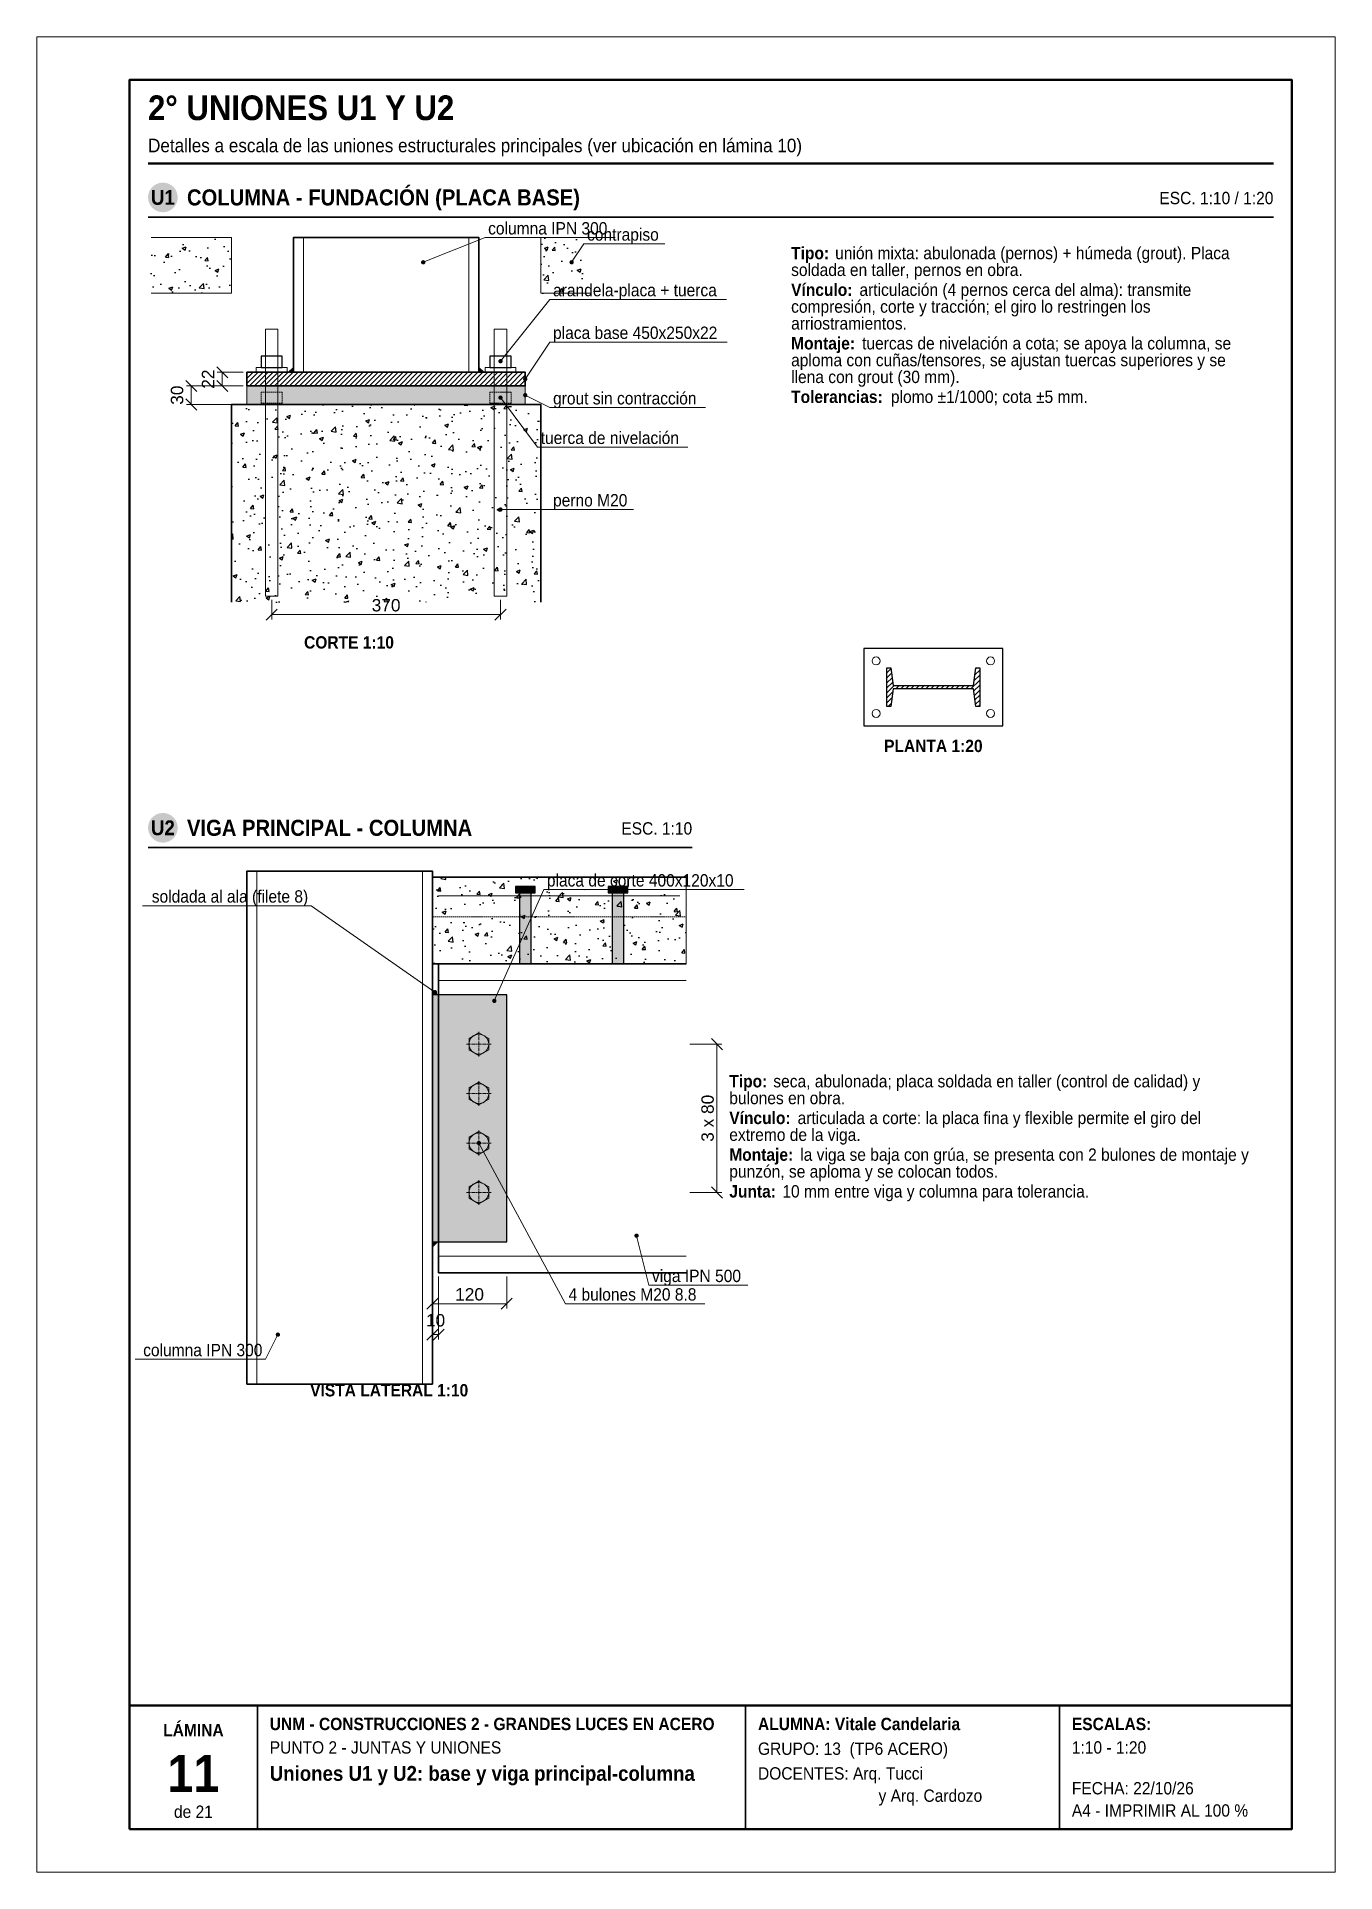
# Model space of a CAD drawing. Header units: millimetres. Extents: x 0 to 210, y 0 to 297.
import ezdxf
from ezdxf.enums import TextEntityAlignment as Align

# ---------------------------------------------------------------- set-up
doc = ezdxf.new("R2010")
doc.units = ezdxf.units.MM
doc.header["$LTSCALE"] = 0.35
doc.linetypes.add('CENTER2', pattern=[2.541, 1.587, -0.318, 0.318, -0.318])
doc.linetypes.add('DASHED2', pattern=[0.762, 0.635, -0.127])
for name, color, linetype in [('0-MARCO', 7, 'Continuous'), ('1-EJES', 1, 'CENTER2'), ('1-OCULTO', 8, 'DASHED2'), ('1-SECCION', 7, 'Continuous'), ('1-VISTA', 7, 'Continuous'), ('2-RAYADO', 8, 'Continuous'), ('3-COTAS', 7, 'Continuous'), ('3-REFS', 7, 'Continuous'), ('3-TEXTOS', 7, 'Continuous'), ('3-TITULOS', 7, 'Continuous')]:
    doc.layers.add(name, color=color, linetype=linetype)
doc.styles.add('ARIAL', font='arial.ttf')
doc.styles.add('ARIAL-NEGRITA', font='arialbd.ttf')
doc.dimstyles.new('A4', dxfattribs={"dimtxt": 2, "dimasz": 1.1, "dimexe": 0.8, "dimexo": 0.6, "dimgap": 0.5, "dimtad": 1, "dimdec": 0, "dimtxsty": 'ARIAL', "dimtsz": 0.9, "dimcen": 2.5, "dimclrd": 7, "dimclre": 7, "dimclrt": 7, "dimazin": 3, "dimtfac": 1, "dimtmove": 0, "dimatfit": 3, "dimlwd": 13, "dimlwe": 13, "dimarcsym": 0})

msp = doc.modelspace()

# ---------------------------------------------------------------- hatches: boundary and pattern name
at = {"layer": '2-RAYADO'}
h = msp.add_hatch(dxfattribs=at)
h.set_pattern_fill('AR-CONC', color=8, scale=0.035)
h.paths.add_polyline_path([(18.5, 255.5), (31.5, 255.5), (31.5, 264.5), (18.5, 264.5)])
h = msp.add_hatch(dxfattribs=at)
h.set_pattern_fill('AR-CONC', color=8, scale=0.035)
h.paths.add_polyline_path([(81.5, 255.5), (89.5, 255.5), (89.5, 264.5), (81.5, 264.5)])
h = msp.add_hatch(dxfattribs=at)
h.set_pattern_fill('ANSI31', color=8, scale=0.18)
h.paths.add_polyline_path([(34, 240.5), (79, 240.5), (79, 242.7), (34, 242.7)])
at = {"layer": '2-RAYADO', "true_color": 0x3c3c3c}
h = msp.add_hatch(color=250, dxfattribs=at)
h.dxf.hatch_style = 1
h.paths.add_polyline_path([(41.5, 242.7), (40.7, 242.7), (41.5, 243.5)])
h = msp.add_hatch(color=250, dxfattribs=at)
h.dxf.hatch_style = 1
h.paths.add_polyline_path([(71.5, 242.7), (72.3, 242.7), (71.5, 243.5)])
at = {"layer": '2-RAYADO'}
h = msp.add_hatch(dxfattribs=at)
h.set_pattern_fill('AR-SAND', color=8, scale=0.02)
h.paths.add_polyline_path([(34, 237.5), (79, 237.5), (79, 240.5), (34, 240.5)])
h = msp.add_hatch(dxfattribs=at)
h.set_pattern_fill('AR-CONC', color=8, scale=0.035)
h.paths.add_polyline_path([(31.5, 205.5), (81.5, 205.5), (81.5, 237.5), (31.5, 237.5)])
h = msp.add_hatch(dxfattribs=at)
h.set_pattern_fill('ANSI31', color=8, scale=0.18)
h.paths.add_polyline_path([(137.5, 194.88), (138.11, 194.88), (138.51, 192.02), (151.49, 192.02), (151.89, 194.88), (152.5, 194.88), (152.5, 188.62), (151.89, 188.62), (151.49, 191.48), (138.51, 191.48), (138.11, 188.62), (137.5, 188.62)])
h = msp.add_hatch(dxfattribs=at)
h.set_pattern_fill('AR-CONC', color=8, scale=0.035)
h.paths.add_polyline_path([(64, 147), (105, 147), (105, 161), (64, 161)])
at = {"layer": '2-RAYADO', "true_color": 0xd7d7d7}
h = msp.add_hatch(color=254, dxfattribs=at)
h.dxf.hatch_style = 1
h.paths.add_polyline_path([(77.4, 158.5), (80.6, 158.5), (80.6, 159.5), (77.4, 159.5)])
h = msp.add_hatch(color=254, dxfattribs=at)
h.dxf.hatch_style = 1
h.paths.add_polyline_path([(78.05, 147), (79.95, 147), (79.95, 158.5), (78.05, 158.5)])
h = msp.add_hatch(color=254, dxfattribs=at)
h.dxf.hatch_style = 1
h.paths.add_polyline_path([(92.4, 158.5), (95.6, 158.5), (95.6, 159.5), (92.4, 159.5)])
h = msp.add_hatch(color=254, dxfattribs=at)
h.dxf.hatch_style = 1
h.paths.add_polyline_path([(93.05, 147), (94.95, 147), (94.95, 158.5), (93.05, 158.5)])
at = {"layer": '2-RAYADO', "true_color": 0x3c3c3c}
h = msp.add_hatch(color=250, dxfattribs=at)
h.dxf.hatch_style = 1
h.paths.add_polyline_path([(64, 142), (64.8, 142), (64, 142.8)])
at = {"layer": '2-RAYADO', "true_color": 0xd7d7d7}
h = msp.add_hatch(color=254, dxfattribs=at)
h.dxf.hatch_style = 1
h.paths.add_polyline_path([(64, 102), (76, 102), (76, 142), (64, 142)])
at = {"layer": '2-RAYADO', "true_color": 0x3c3c3c}
h = msp.add_hatch(color=250, dxfattribs=at)
h.dxf.hatch_style = 1
h.paths.add_polyline_path([(64, 102), (64.8, 102), (64, 101.2)])
at = {"layer": '3-REFS'}
h = msp.add_hatch(color=7, dxfattribs=at)
h.dxf.hatch_style = 1
edge = h.paths.add_edge_path()
edge.add_arc((62.5, 260.5), 0.35, 0, 360)
h = msp.add_hatch(color=7, dxfattribs=at)
h.dxf.hatch_style = 1
edge = h.paths.add_edge_path()
edge.add_arc((86.5, 260.5), 0.35, 0, 360)
h = msp.add_hatch(color=7, dxfattribs=at)
h.dxf.hatch_style = 1
edge = h.paths.add_edge_path()
edge.add_arc((75, 244.5), 0.35, 0, 360)
h = msp.add_hatch(color=7, dxfattribs=at)
h.dxf.hatch_style = 1
edge = h.paths.add_edge_path()
edge.add_arc((79, 241.6), 0.35, 0, 360)
h = msp.add_hatch(color=7, dxfattribs=at)
h.dxf.hatch_style = 1
edge = h.paths.add_edge_path()
edge.add_arc((75, 238.6), 0.35, 0, 360)
h = msp.add_hatch(color=7, dxfattribs=at)
h.dxf.hatch_style = 1
edge = h.paths.add_edge_path()
edge.add_arc((79, 239), 0.35, 0, 360)
h = msp.add_hatch(color=7, dxfattribs=at)
h.dxf.hatch_style = 1
edge = h.paths.add_edge_path()
edge.add_arc((75, 220.5), 0.35, 0, 360)
h = msp.add_hatch(color=7, dxfattribs=at)
h.dxf.hatch_style = 1
edge = h.paths.add_edge_path()
edge.add_arc((64.4, 142.4), 0.35, 0, 360)
h = msp.add_hatch(color=7, dxfattribs=at)
h.dxf.hatch_style = 1
edge = h.paths.add_edge_path()
edge.add_arc((74, 141), 0.35, 0, 360)
h = msp.add_hatch(color=7, dxfattribs=at)
h.dxf.hatch_style = 1
edge = h.paths.add_edge_path()
edge.add_arc((71.5, 118), 0.35, 0, 360)
h = msp.add_hatch(color=7, dxfattribs=at)
h.dxf.hatch_style = 1
edge = h.paths.add_edge_path()
edge.add_arc((97, 103), 0.35, 0, 360)
h = msp.add_hatch(color=7, dxfattribs=at)
h.dxf.hatch_style = 1
edge = h.paths.add_edge_path()
edge.add_arc((39, 87), 0.35, 0, 360)
at = {"layer": '3-TITULOS'}
h = msp.add_hatch(color=7, dxfattribs=at)
h.dxf.hatch_style = 1
edge = h.paths.add_edge_path()
edge.add_arc((20.4, 271), 2.4, 0, 360)
h = msp.add_hatch(color=7, dxfattribs=at)
h.dxf.hatch_style = 1
edge = h.paths.add_edge_path()
edge.add_arc((20.4, 169), 2.4, 0, 360)

# ---------------------------------------------------------------- linework, layer by layer
at = {"layer": '0-MARCO', "color": 9, "lineweight": 0}
msp.add_lwpolyline([(0, 0), (210, 0), (210, 297), (0, 297)], close=True, dxfattribs=at)
at = {"layer": '0-MARCO', "lineweight": 50}
msp.add_lwpolyline([(15, 7), (203, 7), (203, 290), (15, 290)], close=True, dxfattribs=at)
msp.add_lwpolyline([(15, 27), (203, 27)], dxfattribs=at)
at = {"layer": '0-MARCO', "lineweight": 35}
for points in [[(35.68, 7), (35.68, 27)], [(114.64, 7), (114.64, 27)], [(165.4, 7), (165.4, 27)]]:
    msp.add_lwpolyline(points, dxfattribs=at)
at = {"layer": '1-EJES', "lineweight": 9}
for points in [[(69.5, 134), (73.5, 134)], [(71.5, 132), (71.5, 136)], [(71.5, 124), (71.5, 128)], [(69.5, 126), (73.5, 126)], [(71.5, 116), (71.5, 120)], [(69.5, 118), (73.5, 118)], [(69.5, 110), (73.5, 110)], [(71.5, 108), (71.5, 112)]]:
    msp.add_lwpolyline(points, dxfattribs=at)
at = {"layer": '1-OCULTO', "lineweight": 13}
for points in [[(36.3, 237.7), (39.7, 237.7), (39.7, 239.5), (36.3, 239.5)], [(73.3, 237.7), (76.7, 237.7), (76.7, 239.5), (73.3, 239.5)]]:
    msp.add_lwpolyline(points, close=True, dxfattribs=at)
msp.add_lwpolyline([(64, 154.6), (105, 154.6)], dxfattribs=at)
at = {"layer": '1-SECCION', "lineweight": 35}
msp.add_lwpolyline([(34, 240.5), (79, 240.5), (79, 242.7), (34, 242.7)], close=True, dxfattribs=at)
at = {"layer": '1-SECCION', "lineweight": 13}
for points in [[(41.5, 242.7), (40.7, 242.7), (41.5, 243.5)], [(71.5, 242.7), (72.3, 242.7), (71.5, 243.5)], [(64, 142), (64.8, 142), (64, 142.8)], [(64, 102), (64.8, 102), (64, 101.2)]]:
    msp.add_lwpolyline(points, close=True, dxfattribs=at)
at = {"layer": '1-SECCION', "lineweight": 18}
msp.add_lwpolyline([(34, 237.5), (79, 237.5), (79, 240.5), (34, 240.5)], close=True, dxfattribs=at)
at = {"layer": '1-SECCION', "lineweight": 35}
for points in [[(31.5, 205.5), (31.5, 237.5), (81.5, 237.5), (81.5, 205.5)], [(64, 161), (105, 161)], [(64, 147), (105, 147)], [(65, 147), (105, 147)], [(65, 147), (65, 97)], [(65, 97), (105, 97)]]:
    msp.add_lwpolyline(points, dxfattribs=at)
at = {"layer": '1-SECCION', "lineweight": 25}
for points in [[(137.5, 194.88), (138.11, 194.88), (138.51, 192.02), (151.49, 192.02), (151.89, 194.88), (152.5, 194.88), (152.5, 188.62), (151.89, 188.62), (151.49, 191.48), (138.51, 191.48), (138.11, 188.62), (137.5, 188.62)], [(64, 102), (76, 102), (76, 142), (64, 142)]]:
    msp.add_lwpolyline(points, close=True, dxfattribs=at)
at = {"layer": '1-VISTA', "lineweight": 18}
for points in [[(18.5, 264.5), (31.5, 264.5), (31.5, 255.5), (18.5, 255.5)], [(43.12, 242.7), (43.12, 264.5)], [(69.88, 242.7), (69.88, 264.5)], [(89.5, 264.5), (81.5, 264.5), (81.5, 255.5), (89.5, 255.5)], [(35.62, 79), (35.62, 162)], [(62.38, 79), (62.38, 162)], [(65, 158), (104, 158)]]:
    msp.add_lwpolyline(points, dxfattribs=at)
at = {"layer": '1-VISTA', "lineweight": 35}
for points in [[(41.5, 242.7), (71.5, 242.7), (71.5, 264.5), (41.5, 264.5)], [(34, 79), (64, 79), (64, 162), (34, 162)]]:
    msp.add_lwpolyline(points, close=True, dxfattribs=at)
at = {"layer": '1-VISTA', "lineweight": 18}
for points in [[(37, 206.5), (39, 206.5), (39, 249.7), (37, 249.7)], [(74, 206.5), (76, 206.5), (76, 249.7), (74, 249.7)], [(35.5, 242.7), (40.5, 242.7), (40.5, 243.5), (35.5, 243.5)], [(72.5, 242.7), (77.5, 242.7), (77.5, 243.5), (72.5, 243.5)], [(73.09, 134.92), (71.5, 135.84), (69.91, 134.92), (69.91, 133.08), (71.5, 132.16), (73.09, 133.08)], [(73.09, 126.92), (71.5, 127.84), (69.91, 126.92), (69.91, 125.08), (71.5, 124.16), (73.09, 125.08)], [(73.09, 118.92), (71.5, 119.84), (69.91, 118.92), (69.91, 117.08), (71.5, 116.16), (73.09, 117.08)], [(73.09, 110.92), (71.5, 111.84), (69.91, 110.92), (69.91, 109.08), (71.5, 108.16), (73.09, 109.08)]]:
    msp.add_lwpolyline(points, close=True, dxfattribs=at)
at = {"layer": '1-VISTA', "lineweight": 25}
for points in [[(36.3, 243.5), (39.7, 243.5), (39.7, 245.3), (36.3, 245.3)], [(73.3, 243.5), (76.7, 243.5), (76.7, 245.3), (73.3, 245.3)], [(133.75, 185.5), (156.25, 185.5), (156.25, 198), (133.75, 198)], [(77.4, 158.5), (80.6, 158.5), (80.6, 159.5), (77.4, 159.5)], [(78.05, 147), (79.95, 147), (79.95, 158.5), (78.05, 158.5)], [(92.4, 158.5), (95.6, 158.5), (95.6, 159.5), (92.4, 159.5)], [(93.05, 147), (94.95, 147), (94.95, 158.5), (93.05, 158.5)]]:
    msp.add_lwpolyline(points, close=True, dxfattribs=at)
at = {"layer": '1-VISTA', "lineweight": 13}
for points in [[(64, 147), (64, 161)], [(105, 147), (105, 161)], [(65, 144.3), (105, 144.3)], [(65, 99.7), (105, 99.7)]]:
    msp.add_lwpolyline(points, dxfattribs=at)
for centre in [(135.75, 196), (154.25, 196), (135.75, 187.5), (154.25, 187.5)]:
    msp.add_circle(centre, 0.65, dxfattribs=at)
at = {"layer": '1-VISTA', "lineweight": 18}
for centre in [(71.5, 134), (71.5, 126), (71.5, 118), (71.5, 110)]:
    msp.add_circle(centre, 1.6, dxfattribs=at)
at = {"layer": '3-REFS', "lineweight": 13}
for points in [[(62.5, 260.5), (72.5, 264.5)], [(72.5, 264.5), (93.57, 264.5)], [(86.5, 260.5), (88.5, 263.5)], [(88.5, 263.5), (101.57, 263.5)], [(75, 244.5), (83, 254.5)], [(83, 254.5), (111.56, 254.5)], [(79, 241.6), (83, 247.6)], [(83, 247.6), (111.64, 247.6)], [(75, 238.6), (81, 230.6)], [(79, 239), (83, 237)], [(83, 237), (108.14, 237)], [(81, 230.6), (105.27, 230.6)], [(75, 220.5), (83, 220.5)], [(83, 220.5), (96.51, 220.5)], [(74, 141), (82, 159)], [(82, 159), (114.42, 159)], [(44.4, 156.4), (17.08, 156.4)], [(64.4, 142.4), (44.4, 156.4)], [(71.5, 118), (85.5, 92)], [(97, 103), (99, 95)], [(99, 95), (114.98, 95)], [(85.5, 92), (108.03, 92)], [(39, 87), (37, 83)], [(37, 83), (15.93, 83)]]:
    msp.add_lwpolyline(points, dxfattribs=at)
at = {"layer": '3-TITULOS', "lineweight": 50}
msp.add_lwpolyline([(18, 276.5), (200, 276.5)], dxfattribs=at)
at = {"layer": '3-TITULOS', "lineweight": 35}
for points in [[(18, 267.8), (200, 267.8)], [(18, 165.8), (106, 165.8)]]:
    msp.add_lwpolyline(points, dxfattribs=at)

# ---------------------------------------------------------------- texts
at = {"layer": '3-TEXTOS', "width": 0.9}
for s, height, style, p in [('columna IPN 300', 2, 'ARIAL', (73, 265)), ('contrapiso', 2, 'ARIAL', (89, 264)), ('Tipo:', 2, 'ARIAL-NEGRITA', (122, 261)), ('unión mixta: abulonada (pernos) + húmeda (grout). Placa', 2, 'ARIAL', (129.12, 261)), ('soldada en taller, pernos en obra.', 2, 'ARIAL', (122, 258.28)), ('arandela-placa + tuerca', 2, 'ARIAL', (83.5, 255)), ('Vínculo:', 2, 'ARIAL-NEGRITA', (122, 255.06)), ('articulación (4 pernos cerca del alma): transmite', 2, 'ARIAL', (133.05, 255.06)), ('compresión, corte y tracción; el giro lo restringen los', 2, 'ARIAL', (122, 252.34)), ('placa base 450x250x22', 2, 'ARIAL', (83.5, 248.1)), ('arriostramientos.', 2, 'ARIAL', (122, 249.62)), ('Montaje:', 2, 'ARIAL-NEGRITA', (122, 246.4)), ('tuercas de nivelación a cota; se apoya la columna, se', 2, 'ARIAL', (133.48, 246.4)), ('aploma con cuñas/tensores, se ajustan tuercas superiores y se', 2, 'ARIAL', (122, 243.68)), ('llena con grout (30 mm).', 2, 'ARIAL', (122, 240.96)), ('grout sin contracción', 2, 'ARIAL', (83.5, 237.5)), ('Tolerancias:', 2, 'ARIAL-NEGRITA', (122, 237.74)), ('plomo ±1/1000; cota ±5 mm.', 2, 'ARIAL', (138.14, 237.74)), ('tuerca de nivelación', 2, 'ARIAL', (81.5, 231.1)), ('perno M20', 2, 'ARIAL', (83.5, 221)), ('placa de corte 400x120x10', 2, 'ARIAL', (82.5, 159.5)), ('Tipo:', 2, 'ARIAL-NEGRITA', (112, 127)), ('seca, abulonada; placa soldada en taller (control de calidad) y', 2, 'ARIAL', (119.12, 127)), ('bulones en obra.', 2, 'ARIAL', (112, 124.28)), ('Vínculo:', 2, 'ARIAL-NEGRITA', (112, 121.06)), ('articulada a corte: la placa fina y flexible permite el giro del', 2, 'ARIAL', (123.05, 121.06)), ('extremo de la viga.', 2, 'ARIAL', (112, 118.34)), ('Montaje:', 2, 'ARIAL-NEGRITA', (112, 115.12)), ('la viga se baja con grúa, se presenta con 2 bulones de montaje y', 2, 'ARIAL', (123.48, 115.12)), ('punzón, se aploma y se colocan todos.', 2, 'ARIAL', (112, 112.4)), ('Junta:', 2, 'ARIAL-NEGRITA', (112, 109.18)), ('10 mm entre viga y columna para tolerancia.', 2, 'ARIAL', (120.58, 109.18)), ('viga IPN 500', 2, 'ARIAL', (99.5, 95.5)), ('4 bulones M20 8.8', 2, 'ARIAL', (86, 92.5)), ('UNM - CONSTRUCCIONES 2 - GRANDES LUCES EN ACERO', 2, 'ARIAL-NEGRITA', (37.68, 23)), ('ALUMNA: Vitale Candelaria', 2, 'ARIAL-NEGRITA', (116.64, 23)), ('ESCALAS:', 2, 'ARIAL-NEGRITA', (167.4, 23)), ('PUNTO 2 - JUNTAS Y UNIONES', 2, 'ARIAL', (37.68, 19.2)), ('GRUPO: 13  (TP6 ACERO)', 2, 'ARIAL', (116.64, 19)), ('1:10 - 1:20', 2, 'ARIAL', (167.4, 19.2)), ('Uniones U1 y U2: base y viga principal-columna', 2.4, 'ARIAL-NEGRITA', (37.68, 14.8)), ('DOCENTES: Arq. Tucci', 2, 'ARIAL', (116.64, 15)), ('y Arq. Cardozo', 2, 'ARIAL', (136.14, 11.4)), ('FECHA: 22/10/26', 2, 'ARIAL', (167.4, 12.6)), ('A4 - IMPRIMIR AL 100 %', 2, 'ARIAL', (167.4, 9))]:
    msp.add_text(s, height=height, dxfattribs=dict(at, style=style)).set_placement(p)
at = {"layer": '3-TEXTOS', "style": 'ARIAL-NEGRITA', "width": 0.9}
for s, p in [('CORTE 1:10', (50.5, 199)), ('PLANTA 1:20', (145, 182.25)), ('VISTA LATERAL 1:10', (57, 78))]:
    msp.add_text(s, height=2, dxfattribs=at).set_placement(p, align=Align.MIDDLE_CENTER)
at = {"layer": '3-TEXTOS', "style": 'ARIAL', "width": 0.9}
for s, p in [('soldada al ala (filete 8)', (43.9, 156.9)), ('columna IPN 300', (36.5, 83.5))]:
    msp.add_text(s, height=2, dxfattribs=at).set_placement(p, align=Align.RIGHT)
at = {"layer": '3-TITULOS', "width": 0.9}
for s, height, style, p in [('2° UNIONES U1 Y U2', 4, 'ARIAL-NEGRITA', (18, 283.5)), ('Detalles a escala de las uniones estructurales principales (ver ubicación en lámina 10)', 2.2, 'ARIAL', (18, 278.3))]:
    msp.add_text(s, height=height, dxfattribs=dict(at, style=style)).set_placement(p)
at = {"layer": '3-TITULOS', "color": 7, "true_color": 0xffffff, "style": 'ARIAL-NEGRITA', "width": 0.9}
for s, p in [('U1', (20.4, 271)), ('U2', (20.4, 169))]:
    msp.add_text(s, height=2.4, dxfattribs=at).set_placement(p, align=Align.MIDDLE_CENTER)
at = {"layer": '3-TITULOS', "style": 'ARIAL-NEGRITA', "width": 0.9}
for s, p in [('COLUMNA - FUNDACIÓN (PLACA BASE)', (24.3, 271)), ('VIGA PRINCIPAL - COLUMNA', (24.3, 169))]:
    msp.add_text(s, height=2.6, dxfattribs=at).set_placement(p, align=Align.MIDDLE_LEFT)
at = {"layer": '3-TITULOS', "style": 'ARIAL', "width": 0.9}
for s, p in [('ESC. 1:10 / 1:20', (200, 270.9)), ('ESC. 1:10', (106, 168.9))]:
    msp.add_text(s, height=2, dxfattribs=at).set_placement(p, align=Align.MIDDLE_RIGHT)
at = {"layer": '3-TITULOS', "width": 0.9}
for s, height, style, p in [('LÁMINA', 2, 'ARIAL-NEGRITA', (25.34, 23)), ('11', 6, 'ARIAL-NEGRITA', (25.34, 16)), ('de 21', 2, 'ARIAL', (25.34, 9.8))]:
    msp.add_text(s, height=height, dxfattribs=dict(at, style=style)).set_placement(p, align=Align.MIDDLE_CENTER)

# ---------------------------------------------------------------- dimensions: what is measured, and where the dimension line sits
at = {"layer": '3-COTAS'}
for base, p1, p2 in [((30, 240.5), (34, 240.5), (34, 242.7)), ((25, 237.5), (34, 237.5), (34, 240.5))]:
    msp.add_linear_dim(base=base, p1=p1, p2=p2, angle=90, dimstyle='A4', override={"dimlfac": 10}, dxfattribs=at).render()
for base, p1, p2 in [((38, 203.5), (38, 206.5), (75, 206.5)), ((64, 92), (64, 97), (76, 97))]:
    msp.add_linear_dim(base=base, p1=p1, p2=p2, dimstyle='A4', override={"dimlfac": 10}, dxfattribs=at).render()
msp.add_linear_dim(base=(110, 110), p1=(105, 110), p2=(105, 134), angle=90, text='3 x 80', dimstyle='A4', override={"dimlfac": 10}, dxfattribs=at).render()
msp.add_linear_dim(base=(64, 87), p1=(64, 97), p2=(65, 97), text='10', dimstyle='A4', override={"dimlfac": 10}, dxfattribs=at).render()

doc.saveas('drawing.dxf')
